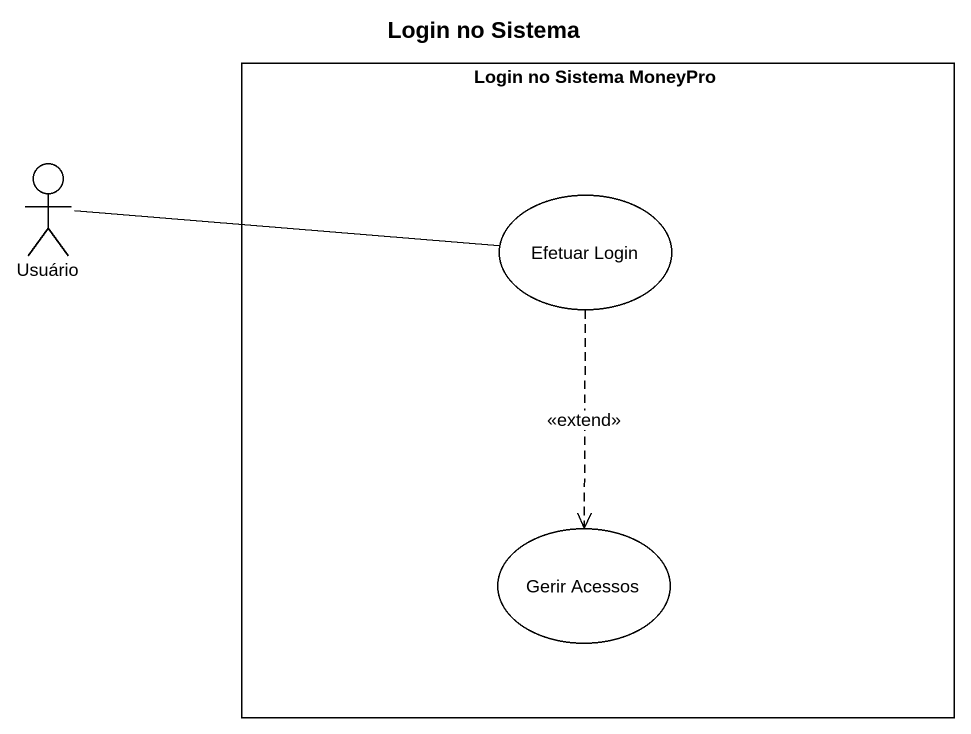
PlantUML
@startuml
title Login no Sistema
rectangle "Login no Sistema MoneyPro" as Login_no_Sistema_MoneyPro {
  usecase "Efetuar Login" as Efetuar_Login
  usecase "Gerir Acessos" as Gerir_Acessos
}
actor Usuário
Usuário -right- Efetuar_Login
Efetuar_Login ..> Gerir_Acessos : <<extend>>
@enduml
